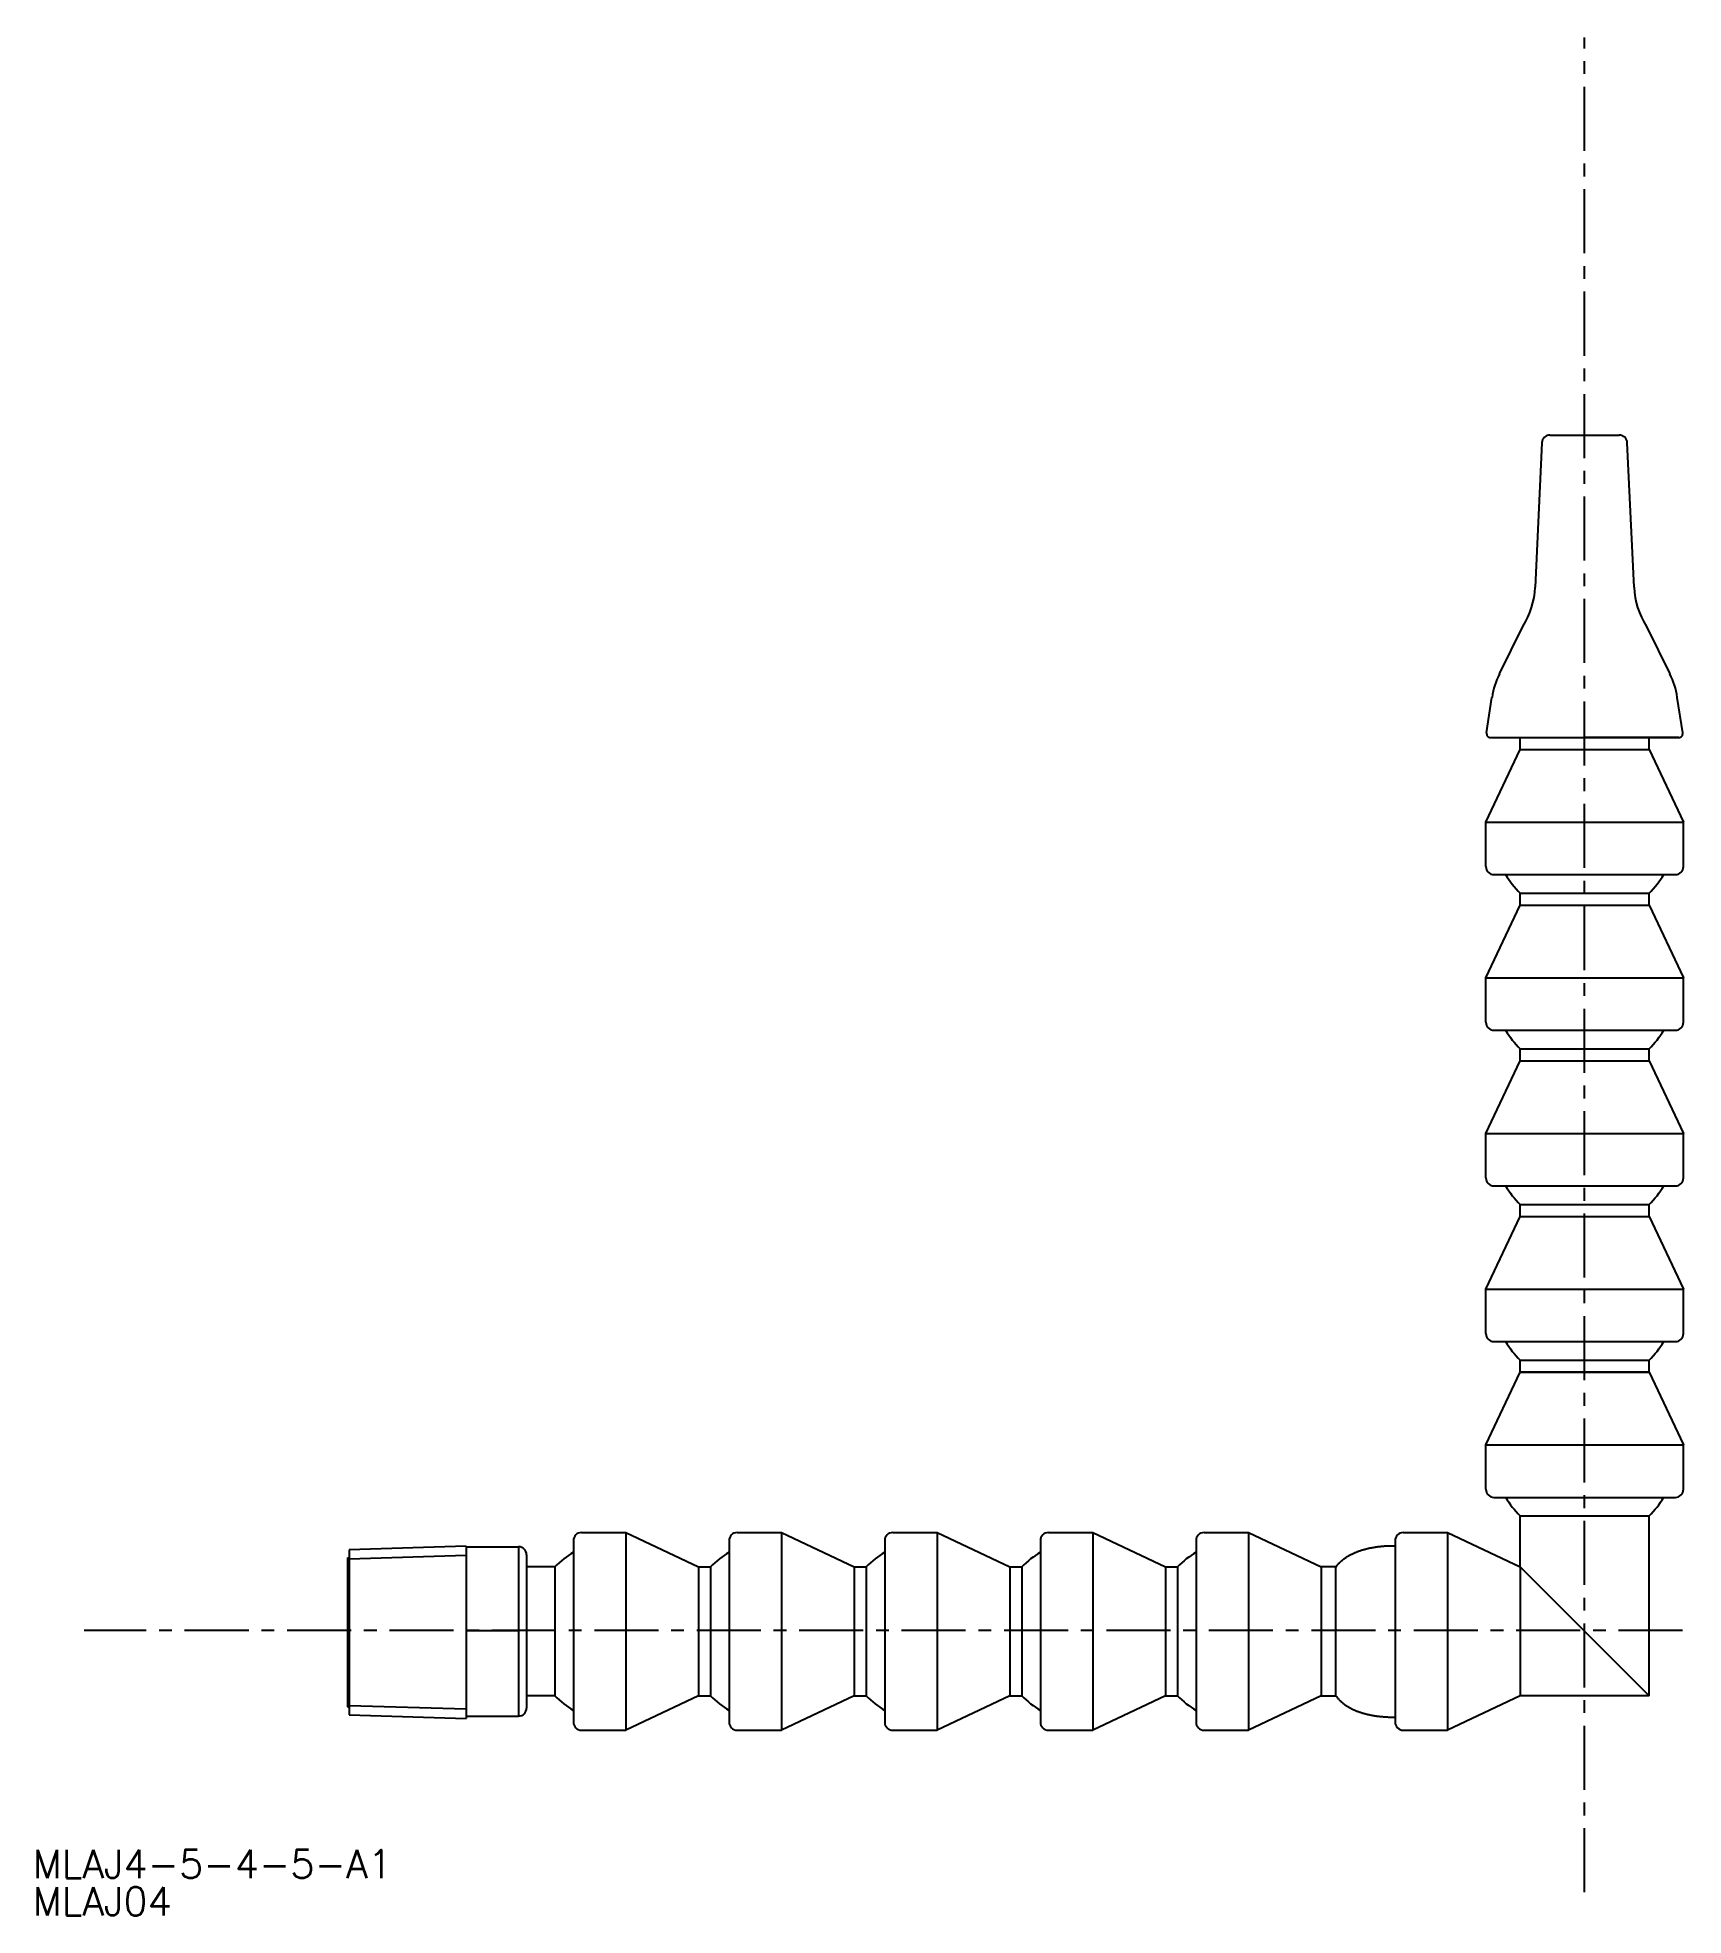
# Model space of a CAD drawing. Extents: x 12 to 217, y 77 to 310.
import ezdxf

# ---------------------------------------------------------------- set-up
doc = ezdxf.new("R2010")
doc.units = 0
doc.header["$LTSCALE"] = 0.25
doc.linetypes.add('CENTER', pattern=[50.8, 31.75, -6.35, 6.35, -6.35])
doc.layers.get('0').update_dxf_attribs({"linetype": 'CONTINUOUS'})
doc.layers.add('CENTER', color=1, linetype='CENTER')
doc.styles.get("Standard").update_dxf_attribs({"font": 'txt.shx', "bigfont": 'bigfont.shx'})

msp = doc.modelspace()

# ---------------------------------------------------------------- linework, layer by layer
at = {"color": 7, "linetype": 'CONTINUOUS'}
for p, q in [((199.98, 260.81), (208.57, 260.81)), ((198.98, 259.86), (198.15, 241.95)), ((210.41, 241.95), (209.57, 259.86)), ((193.71, 231.2), (196.62, 237.08)), ((211.94, 237.08), (214.84, 231.2)), ((192.12, 223.89), (192.79, 228.29)), ((216.44, 223.89), (215.76, 228.29)), ((192.03, 212.81), (196.28, 221.81)), ((192.61, 223.31), (215.95, 223.31)), ((196.28, 221.81), (196.28, 223.31)), ((196.28, 221.81), (212.28, 221.81)), ((215.95, 223.31), (204.28, 223.31)), ((212.28, 221.81), (212.28, 223.31)), ((212.28, 221.81), (216.53, 212.81)), ((192.03, 207.31), (192.03, 212.81)), ((192.03, 212.81), (216.53, 212.81)), ((216.53, 207.31), (216.53, 212.81)), ((193.03, 206.31), (215.53, 206.31)), ((194.47, 206.31), (214.09, 206.31)), ((196.28, 202.51), (196.28, 204.01)), ((196.28, 204.01), (212.28, 204.01)), ((212.28, 202.51), (212.28, 204.01)), ((192.03, 193.51), (196.28, 202.51)), ((196.28, 202.51), (212.28, 202.51)), ((212.28, 202.51), (216.53, 193.51)), ((192.03, 188.01), (192.03, 193.51)), ((192.03, 193.51), (216.53, 193.51)), ((216.53, 188.01), (216.53, 193.51)), ((193.03, 187.01), (215.53, 187.01)), ((194.47, 187.01), (214.09, 187.01)), ((196.28, 183.21), (196.28, 184.71)), ((196.28, 184.71), (212.28, 184.71)), ((212.28, 183.21), (212.28, 184.71)), ((192.03, 174.21), (196.28, 183.21)), ((196.28, 183.21), (212.28, 183.21)), ((212.28, 183.21), (216.53, 174.21)), ((192.03, 168.71), (192.03, 174.21)), ((192.03, 174.21), (216.53, 174.21)), ((216.53, 168.71), (216.53, 174.21)), ((193.03, 167.71), (215.53, 167.71)), ((194.47, 167.71), (214.09, 167.71)), ((196.28, 163.91), (196.28, 165.41)), ((196.28, 165.41), (212.28, 165.41)), ((212.28, 163.91), (212.28, 165.41)), ((192.03, 154.91), (196.28, 163.91)), ((196.28, 163.91), (212.28, 163.91)), ((212.28, 163.91), (216.53, 154.91)), ((192.03, 149.41), (192.03, 154.91)), ((192.03, 154.91), (216.53, 154.91)), ((216.53, 149.41), (216.53, 154.91)), ((193.03, 148.41), (215.53, 148.41)), ((194.47, 148.41), (214.09, 148.41)), ((192.03, 135.61), (196.28, 144.61)), ((196.28, 144.61), (196.28, 146.11)), ((196.28, 146.11), (212.28, 146.11)), ((212.28, 144.61), (196.28, 144.61)), ((196.28, 144.61), (212.28, 144.61)), ((212.28, 144.61), (212.28, 146.11)), ((212.28, 144.61), (216.53, 135.61)), ((192.03, 130.11), (192.03, 135.61)), ((192.03, 135.61), (216.53, 135.61)), ((216.53, 130.11), (216.53, 135.61)), ((193.03, 129.11), (215.53, 129.11)), ((194.47, 129.11), (214.09, 129.11)), ((196.28, 120.49), (196.28, 126.91)), ((196.28, 126.81), (212.28, 126.81)), ((196.98, 126.81), (211.58, 126.81)), ((197.16, 126.81), (211.4, 126.81)), ((212.28, 104.49), (212.28, 126.81)), ((78.89, 123.74), (78.89, 101.24)), ((79.89, 124.74), (85.39, 124.74)), ((85.39, 124.74), (94.39, 120.49)), ((85.39, 124.74), (85.39, 100.24)), ((98.19, 123.74), (98.19, 101.24)), ((99.19, 124.74), (104.69, 124.74)), ((104.69, 124.74), (113.69, 120.49)), ((104.69, 124.74), (104.69, 100.24)), ((117.49, 123.74), (117.49, 101.24)), ((118.49, 124.74), (123.99, 124.74)), ((123.99, 124.74), (132.99, 120.49)), ((123.99, 124.74), (123.99, 100.24)), ((136.79, 123.74), (136.79, 101.24)), ((137.79, 124.74), (143.29, 124.74)), ((143.29, 124.74), (152.29, 120.49)), ((143.29, 124.74), (143.29, 100.24)), ((156.09, 123.74), (156.09, 101.24)), ((157.09, 124.74), (162.59, 124.74)), ((162.59, 124.74), (171.59, 120.49)), ((162.59, 124.74), (162.59, 100.24)), ((180.78, 123.74), (180.78, 101.24)), ((181.78, 124.74), (187.28, 124.74)), ((187.28, 124.74), (196.28, 120.49)), ((187.28, 124.74), (187.28, 100.24)), ((50.89, 121.63), (51.09, 121.63)), ((50.89, 121.63), (50.89, 103.13)), ((65.59, 123.06), (51.09, 122.6)), ((51.09, 122.6), (51.09, 102.16)), ((65.59, 123.06), (65.59, 101.81)), ((65.59, 122.99), (72.09, 122.99)), ((65.59, 122.96), (65.59, 102.01)), ((65.59, 122.89), (65.59, 102.09)), ((72.09, 122.99), (72.09, 101.99)), ((73.09, 121.99), (73.09, 102.99)), ((78.89, 122.3), (78.89, 102.68)), ((98.19, 122.3), (98.19, 102.68)), ((117.49, 122.3), (117.49, 102.68)), ((136.79, 122.3), (136.79, 102.68)), ((156.09, 122.3), (156.09, 102.68)), ((180.78, 122.3), (180.78, 102.68)), ((76.59, 120.49), (73.09, 120.49)), ((76.59, 120.49), (76.59, 104.49)), ((94.39, 120.49), (95.89, 120.49)), ((94.39, 120.49), (94.39, 104.49)), ((95.89, 120.49), (95.89, 104.49)), ((113.69, 120.49), (113.69, 104.49)), ((113.69, 120.49), (115.19, 120.49)), ((115.19, 120.49), (115.19, 104.49)), ((132.99, 120.49), (132.99, 104.49)), ((132.99, 120.49), (134.49, 120.49)), ((134.49, 120.49), (134.49, 104.49)), ((152.29, 120.49), (152.29, 104.49)), ((152.29, 120.49), (153.79, 120.49)), ((153.79, 120.49), (153.79, 104.49)), ((171.59, 120.49), (171.59, 104.49)), ((171.59, 120.49), (171.59, 104.49)), ((173.44, 120.49), (171.59, 120.49)), ((171.59, 120.49), (171.59, 104.49)), ((171.59, 119.87), (171.59, 105.1)), ((173.44, 112.61), (173.44, 120.49)), ((173.44, 104.49), (173.44, 120.49)), ((173.44, 112.77), (173.44, 120.49)), ((212.28, 104.49), (196.28, 120.49)), ((196.28, 120.49), (196.28, 104.49)), ((65.59, 112.61), (72.09, 112.61)), ((173.44, 112.2), (173.44, 112.77)), ((173.44, 104.87), (173.44, 112.75)), ((173.44, 112.75), (173.44, 112.61)), ((173.44, 104.49), (173.44, 112.2)), ((50.89, 103.13), (51.09, 103.13)), ((76.59, 104.49), (73.09, 104.49)), ((94.39, 104.49), (85.39, 100.24)), ((94.39, 104.49), (95.89, 104.49)), ((113.69, 104.49), (104.69, 100.24)), ((113.69, 104.49), (115.19, 104.49)), ((132.99, 104.49), (123.99, 100.24)), ((132.99, 104.49), (134.49, 104.49)), ((152.29, 104.49), (143.29, 100.24)), ((152.29, 104.49), (153.79, 104.49)), ((171.59, 104.49), (162.59, 100.24)), ((171.59, 104.49), (173.44, 104.49)), ((196.28, 104.49), (187.28, 100.24)), ((212.28, 104.49), (196.28, 104.49)), ((51.09, 102.16), (65.59, 101.71)), ((65.59, 101.99), (72.09, 101.99)), ((79.89, 100.24), (85.39, 100.24)), ((99.19, 100.24), (104.69, 100.24)), ((118.49, 100.24), (123.99, 100.24)), ((137.79, 100.24), (143.29, 100.24)), ((157.09, 100.24), (162.59, 100.24)), ((181.78, 100.24), (187.28, 100.24))]:
    msp.add_line(p, q, dxfattribs=at)
at = {"color": 3, "linetype": 'CONTINUOUS'}
for p, q in [((65.59, 121.9), (51.09, 121.44)), ((51.09, 103.32), (65.59, 102.87))]:
    msp.add_line(p, q, dxfattribs=at)
msp.add_line((65.59, 123.06), (65.59, 101.71))
msp.add_line((65.59, 123.06), (65.59, 101.71))
at = {"color": 7}
for points in [[(173.44, 120.49, 0), (173.49, 120.55, 0), (173.54, 120.62, 0), (173.59, 120.69, 0), (173.65, 120.75, 0), (173.7, 120.81, 0), (173.76, 120.87, 0), (173.81, 120.94, 0), (173.87, 120.99, 0), (173.93, 121.05, 0), (173.99, 121.11, 0), (174.05, 121.17, 0), (174.11, 121.22, 0), (174.17, 121.28, 0), (174.24, 121.33, 0), (174.3, 121.38, 0), (174.37, 121.43, 0), (174.43, 121.48, 0), (174.5, 121.53, 0), (174.56, 121.58, 0), (174.63, 121.63, 0), (174.7, 121.67, 0), (174.77, 121.72, 0), (174.84, 121.76, 0), (174.91, 121.81, 0), (174.98, 121.85, 0), (175.05, 121.89, 0), (175.12, 121.93, 0), (175.19, 121.97, 0), (175.27, 122.01, 0), (175.34, 122.05, 0), (175.41, 122.08, 0), (175.49, 122.12, 0), (175.56, 122.16, 0), (175.64, 122.19, 0), (175.71, 122.22, 0), (175.79, 122.26, 0), (175.87, 122.29, 0), (175.94, 122.32, 0), (176.02, 122.35, 0), (176.09, 122.38, 0), (176.17, 122.41, 0), (176.25, 122.44, 0), (176.32, 122.47, 0), (176.4, 122.49, 0), (176.48, 122.52, 0), (176.56, 122.54, 0), (176.63, 122.57, 0), (176.71, 122.59, 0), (176.79, 122.61, 0), (176.87, 122.64, 0), (176.94, 122.66, 0), (177.02, 122.68, 0), (177.1, 122.7, 0), (177.18, 122.72, 0), (177.25, 122.74, 0), (177.33, 122.76, 0), (177.41, 122.78, 0), (177.48, 122.79, 0), (177.56, 122.81, 0), (177.63, 122.83, 0), (177.71, 122.84, 0), (177.78, 122.86, 0), (177.86, 122.87, 0), (177.93, 122.89, 0), (178.01, 122.9, 0), (178.08, 122.91, 0), (178.15, 122.92, 0), (178.22, 122.94, 0), (178.3, 122.95, 0), (178.37, 122.96, 0), (178.44, 122.97, 0), (178.51, 122.98, 0), (178.58, 122.99, 0), (178.65, 123, 0), (178.72, 123, 0), (178.78, 123.01, 0), (178.85, 123.02, 0), (178.92, 123.03, 0), (178.98, 123.03, 0), (179.05, 123.04, 0), (179.11, 123.05, 0), (179.18, 123.05, 0), (179.24, 123.06, 0), (179.3, 123.06, 0), (179.36, 123.07, 0), (179.42, 123.07, 0), (179.48, 123.08, 0), (179.54, 123.08, 0), (179.59, 123.09, 0), (179.65, 123.09, 0), (179.71, 123.09, 0), (179.76, 123.09, 0), (179.81, 123.1, 0), (179.86, 123.1, 0), (179.91, 123.1, 0), (179.96, 123.1, 0), (180.01, 123.11, 0), (180.06, 123.11, 0), (180.1, 123.11, 0), (180.15, 123.11, 0), (180.19, 123.11, 0), (180.23, 123.11, 0), (180.27, 123.11, 0), (180.31, 123.11, 0), (180.35, 123.11, 0), (180.39, 123.11, 0), (180.42, 123.11, 0), (180.45, 123.11, 0), (180.49, 123.11, 0), (180.52, 123.11, 0), (180.54, 123.11, 0), (180.57, 123.11, 0), (180.6, 123.11, 0), (180.62, 123.11, 0), (180.65, 123.11, 0), (180.66, 123.11, 0), (180.69, 123.11, 0), (180.7, 123.11, 0), (180.72, 123.11, 0), (180.73, 123.11, 0), (180.74, 123.11, 0), (180.75, 123.11, 0), (180.76, 123.11, 0), (180.77, 123.11, 0), (180.77, 123.11, 0), (180.78, 123.11, 0), (180.78, 123.11, 0)], [(173.44, 104.49, 0), (173.49, 104.42, 0), (173.54, 104.36, 0), (173.59, 104.29, 0), (173.65, 104.23, 0), (173.7, 104.16, 0), (173.76, 104.1, 0), (173.81, 104.04, 0), (173.87, 103.98, 0), (173.93, 103.92, 0), (173.99, 103.87, 0), (174.05, 103.81, 0), (174.11, 103.75, 0), (174.17, 103.7, 0), (174.24, 103.65, 0), (174.3, 103.59, 0), (174.37, 103.54, 0), (174.43, 103.49, 0), (174.5, 103.44, 0), (174.56, 103.4, 0), (174.63, 103.35, 0), (174.7, 103.3, 0), (174.77, 103.26, 0), (174.84, 103.21, 0), (174.91, 103.17, 0), (174.98, 103.13, 0), (175.05, 103.09, 0), (175.12, 103.05, 0), (175.19, 103, 0), (175.27, 102.97, 0), (175.34, 102.93, 0), (175.41, 102.89, 0), (175.49, 102.86, 0), (175.56, 102.82, 0), (175.64, 102.78, 0), (175.71, 102.75, 0), (175.79, 102.72, 0), (175.87, 102.69, 0), (175.94, 102.66, 0), (176.02, 102.62, 0), (176.09, 102.59, 0), (176.17, 102.57, 0), (176.25, 102.54, 0), (176.32, 102.51, 0), (176.4, 102.48, 0), (176.48, 102.46, 0), (176.56, 102.43, 0), (176.63, 102.41, 0), (176.71, 102.39, 0), (176.79, 102.36, 0), (176.87, 102.34, 0), (176.94, 102.32, 0), (177.02, 102.3, 0), (177.1, 102.28, 0), (177.18, 102.26, 0), (177.25, 102.24, 0), (177.33, 102.22, 0), (177.41, 102.2, 0), (177.48, 102.18, 0), (177.56, 102.17, 0), (177.63, 102.15, 0), (177.71, 102.14, 0), (177.78, 102.12, 0), (177.86, 102.11, 0), (177.93, 102.09, 0), (178.01, 102.08, 0), (178.08, 102.06, 0), (178.15, 102.05, 0), (178.22, 102.04, 0), (178.3, 102.03, 0), (178.37, 102.02, 0), (178.44, 102.01, 0), (178.51, 102, 0), (178.58, 101.99, 0), (178.65, 101.98, 0), (178.72, 101.97, 0), (178.78, 101.96, 0), (178.85, 101.95, 0), (178.92, 101.95, 0), (178.98, 101.94, 0), (179.05, 101.93, 0), (179.11, 101.93, 0), (179.18, 101.92, 0), (179.24, 101.92, 0), (179.3, 101.91, 0), (179.36, 101.91, 0), (179.42, 101.9, 0), (179.48, 101.9, 0), (179.54, 101.89, 0), (179.59, 101.89, 0), (179.65, 101.89, 0), (179.71, 101.88, 0), (179.76, 101.88, 0), (179.81, 101.88, 0), (179.86, 101.88, 0), (179.91, 101.87, 0), (179.96, 101.87, 0), (180.01, 101.87, 0), (180.06, 101.87, 0), (180.1, 101.87, 0), (180.15, 101.87, 0), (180.19, 101.87, 0), (180.23, 101.86, 0), (180.27, 101.86, 0), (180.31, 101.86, 0), (180.35, 101.86, 0), (180.39, 101.86, 0), (180.42, 101.86, 0), (180.45, 101.86, 0), (180.49, 101.86, 0), (180.52, 101.86, 0), (180.54, 101.86, 0), (180.57, 101.86, 0), (180.6, 101.86, 0), (180.62, 101.86, 0), (180.65, 101.86, 0), (180.66, 101.87, 0), (180.69, 101.87, 0), (180.7, 101.87, 0), (180.72, 101.87, 0), (180.73, 101.87, 0), (180.74, 101.87, 0), (180.75, 101.87, 0), (180.76, 101.87, 0), (180.77, 101.87, 0), (180.77, 101.87, 0), (180.78, 101.87, 0), (180.78, 101.87, 0)]]:
    msp.add_polyline3d(points, dxfattribs=at)
at = {"color": 7, "linetype": 'CONTINUOUS'}
for centre, radius, start, end in [((199.98, 259.81), 1, 90, 177.337), ((208.57, 259.81), 1, 2.663, 90), ((188.16, 242.42), 10, 327.7244, 357.337), ((220.39, 242.42), 10, 182.663, 212.2756), ((202.68, 226.77), 10, 153.7136, 171.2538), ((205.88, 226.77), 10, 8.7462, 26.2864), ((192.61, 223.81), 0.5, 171.2538, 270), ((215.95, 223.81), 0.5, 270, 8.7462), ((193.03, 207.31), 1, 180, 270), ((215.53, 207.31), 1, 270, 0), ((204.28, 212.17), 11.42, 210.8328, 225.5503), ((204.28, 212.17), 11.42, 314.4497, 329.1672), ((193.03, 188.01), 1, 180, 270), ((204.28, 192.87), 11.42, 210.8328, 225.5503), ((204.28, 192.87), 11.42, 314.4497, 329.1672), ((215.53, 188.01), 1, 270, 0), ((193.03, 168.71), 1, 180, 270), ((204.28, 173.57), 11.42, 210.8328, 225.5503), ((204.28, 173.57), 11.42, 314.4497, 329.1672), ((215.53, 168.71), 1, 270, 0), ((193.03, 149.41), 1, 180, 270), ((215.53, 149.41), 1, 270, 0), ((204.28, 154.27), 11.42, 210.8328, 225.5503), ((204.28, 154.27), 11.42, 314.4497, 329.1672), ((193.03, 130.11), 1, 180, 270), ((204.28, 134.97), 11.42, 210.8328, 225.5503), ((204.28, 134.97), 11.42, 314.4497, 329.1672), ((215.53, 130.11), 1, 270, 0), ((79.89, 123.74), 1, 90, 180), ((99.19, 123.74), 1, 90, 180), ((118.49, 123.74), 1, 90, 180), ((137.79, 123.74), 1, 90, 180), ((157.09, 123.74), 1, 90, 180), ((181.78, 123.74), 1, 90, 180), ((72.09, 121.99), 1, 0, 90), ((84.75, 112.49), 11.42, 120.8328, 135.5503), ((104.05, 112.49), 11.42, 120.8328, 135.5503), ((123.35, 112.49), 11.42, 120.8328, 135.5503), ((142.65, 112.49), 11.42, 120.8328, 135.5503), ((161.95, 112.49), 11.42, 120.8328, 135.5503), ((72.09, 102.99), 1, 270, 0), ((84.75, 112.49), 11.42, 224.4497, 239.1672), ((104.05, 112.49), 11.42, 224.4497, 239.1672), ((123.35, 112.49), 11.42, 224.4497, 239.1672), ((142.65, 112.49), 11.42, 224.4497, 239.1672), ((161.95, 112.49), 11.42, 224.4497, 239.1672), ((79.89, 101.24), 1, 180, 270), ((99.19, 101.24), 1, 180, 270), ((118.49, 101.24), 1, 180, 270), ((137.79, 101.24), 1, 180, 270), ((157.09, 101.24), 1, 180, 270), ((181.78, 101.24), 1, 180, 270)]:
    msp.add_arc(centre, radius, start, end, dxfattribs=at)
at = {"layer": 'CENTER', "color": 1, "linetype": 'CENTER'}
for p, q in [((204.28, 80.15), (204.28, 310.09)), ((216.43, 112.61), (18.25, 112.61))]:
    msp.add_line(p, q, dxfattribs=at)

# ---------------------------------------------------------------- texts
at = {"color": 7, "linetype": 'CONTINUOUS'}
for s, p in [('MLAJ4-5-4-5-A1', (11.85, 81.9)), ('MLAJ04', (11.85, 77.27))]:
    msp.add_text(s, height=3.5, dxfattribs=at).set_placement(p)

doc.saveas('drawing.dxf')
